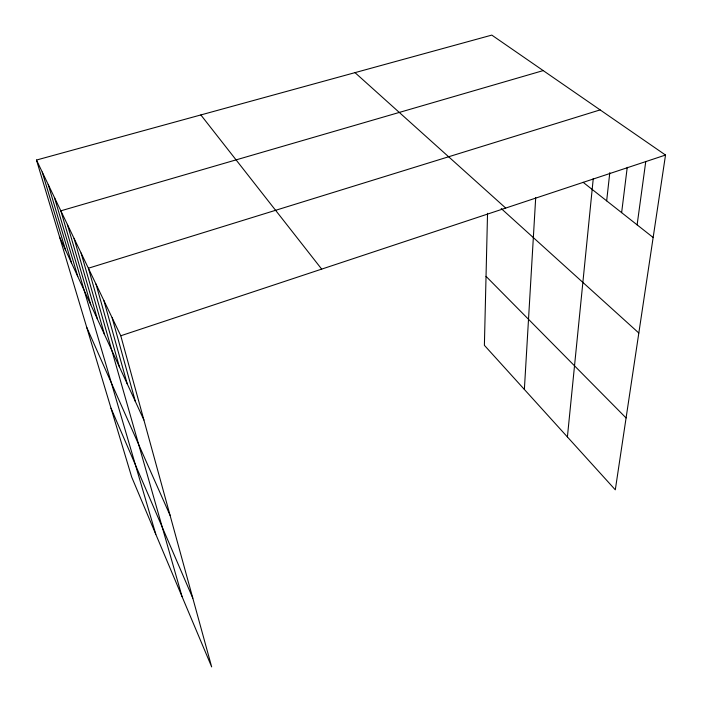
<?xml version="1.0" encoding="UTF-8"?>
<svg xmlns="http://www.w3.org/2000/svg" width="702" height="702" viewBox="0 0 702 702"><rect width="100%" height="100%" fill="white"/><g stroke="black" fill="none" stroke-linecap="round" stroke-linejoin="round"><path stroke-width="1.05" d="M487.539 213.285L484.389 345.323L615.303 489.821L665.522 155.045L491.795 35.1L36.478 160.047L131.713 477.114L211.671 666.9L120.779 335.767L36.478 160.047M524.368 389.452L535.705 197.595M567.4 436.951L593.26 178.536M606.66 200.851L609.801 172.648M621.63 212.653L627.246 167.295M637.118 224.859L645.779 161.425M120.779 335.767L665.522 155.045M600.131 109.898L88.382 268.225L182.046 596.586M543.208 70.595L60.837 210.828L155.8 534.292M583.099 182.283L653.15 237.495M355.01 72.639L505.703 208.064M501.202 208.538L638.82 333.02M486.038 276.351L626.079 417.953M200.851 114.944L321.683 269.112M59.661 237.232L143.91 420.024M86.741 327.386L170.086 515.391M111.021 408.222L192.822 598.218M42.234 172.043L65.497 249.886M48.21 184.494L71.534 262.978M54.405 197.411L77.782 276.544M67.331 224.35L90.777 304.747M74.07 238.408L97.534 319.41M81.081 253.027L104.545 334.617M95.972 284.064L119.375 366.795M103.896 300.57L127.229 383.845M112.153 317.787L135.398 401.57"/></g></svg>
